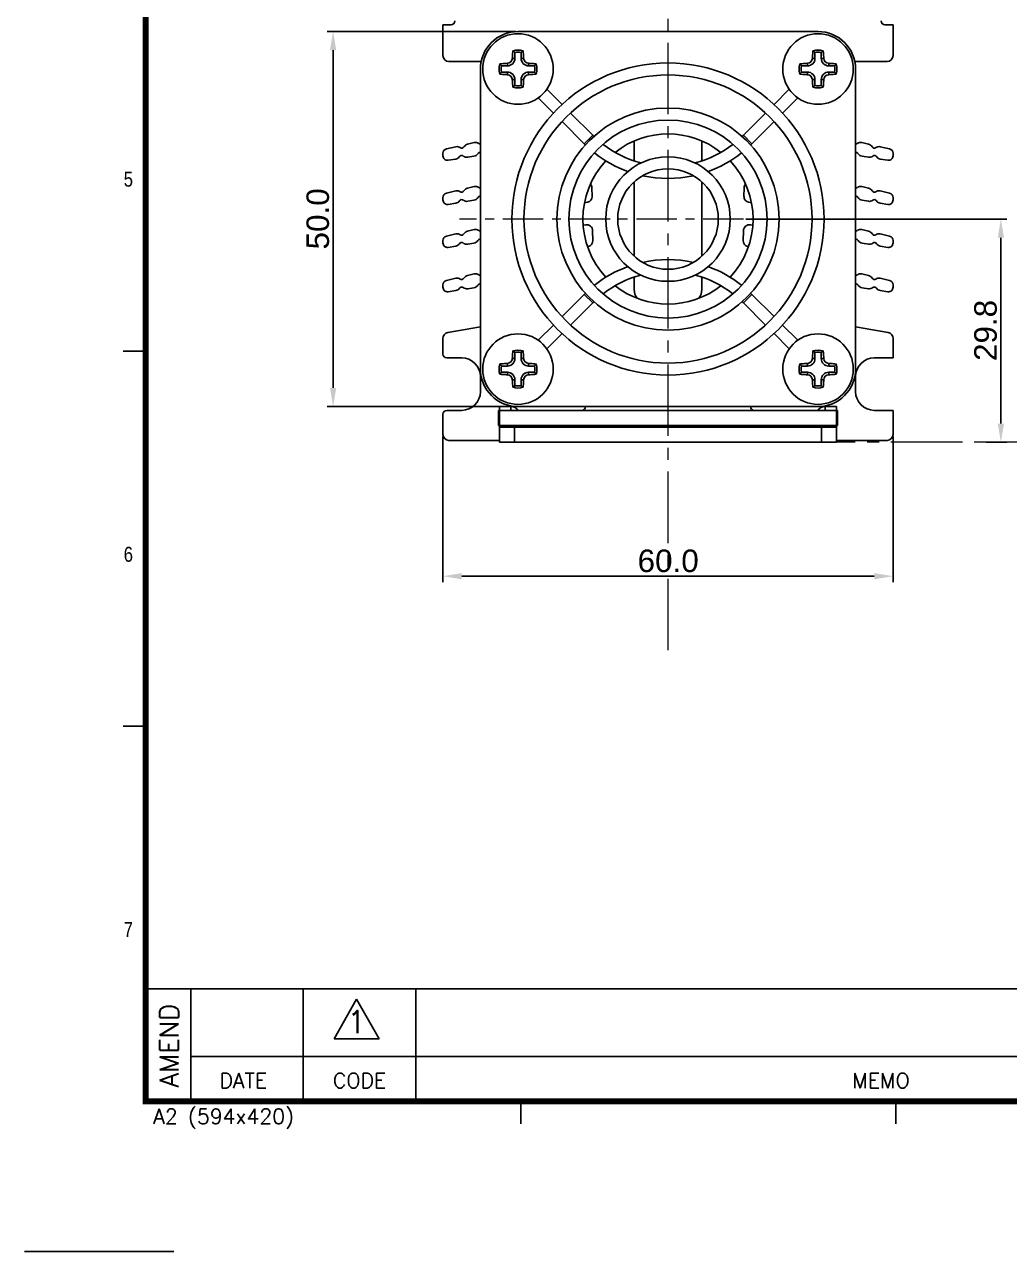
# Model space of a CAD drawing. Header units: millimetres. Extents: x 509 to 2449, y -194 to 649.
# Drawn here: x 1867.1 to 1998.4, y -194.4 to -30.8 of the extents above; entities that cross this region are included whole.
import ezdxf
from ezdxf.enums import TextEntityAlignment as Align

# ---------------------------------------------------------------- set-up
doc = ezdxf.new("R2010")
doc.units = ezdxf.units.MM
doc.header["$PDMODE"] = 3
doc.header["$PDSIZE"] = 0.7
doc.linetypes.add('CENTER', pattern=[17.8, 10.75, -2.35, 2.35, -2.35])
doc.linetypes.add('CENTER2', pattern=[28.575, 19.05, -3.175, 3.175, -3.175])
doc.layers.get('0').update_dxf_attribs({"linetype": 'CONTINUOUS'})
doc.layers.get('Defpoints').update_dxf_attribs({"linetype": 'CONTINUOUS'})
doc.layers.add('3', color=112, linetype='CENTER', lineweight=15)
for name, color, linetype in [('BRKT_HEATSINDXF_CONTINUOUS_LINE', 7, 'CONTINUOUS'), ('Dim', 1, 'CONTINUOUS'), ('FAN50X50X10_DXF_CONTINUOUS_LINE', 7, 'CONTINUOUS'), ('FAN_GRILL50_DXF_CONTINUOUS_LINE', 7, 'CONTINUOUS'), ('HEATSINK-P27DXF_CONTINUOUS_LINE', 7, 'CONTINUOUS'), ('TH_T4X20-CUTDXF_CONTINUOUS_LINE', 7, 'CONTINUOUS')]:
    doc.layers.add(name, color=color, linetype=linetype)
doc.styles.add('OMI-1', font='arial.ttf', dxfattribs={"oblique": 1, "height": 3})
doc.styles.add('SIM', font='simplex')
doc.styles.get("Standard").update_dxf_attribs({"font": 'gulim.ttc', "width": 0.8})
doc.dimstyles.new('1', dxfattribs={"dimtxt": 5, "dimasz": 2.5, "dimexe": 0.8, "dimexo": 0.3, "dimgap": 0.5, "dimtad": 1, "dimtoh": 1, "dimdec": 1, "dimzin": 0, "dimdsep": 46, "dimtxsty": 'OMI-1', "dimcen": 0, "dimclrd": 256, "dimclre": 256, "dimclrt": 256, "dimadec": 0, "dimazin": 0, "dimtfac": 0.8, "dimtdec": 1, "dimtix": 1, "dimtmove": 0, "dimatfit": 3, "dimfxl": 1, "dimtolj": 1, "dimtzin": 0, "dimarcsym": 0})

# ---------------------------------------------------------------- blocks, each defined once
blk = doc.blocks.new('*D4043')
at = {"layer": 'Defpoints', "color": 0}
for p in [(1962.95, -56.75), (1994.98, -86.5), (1997.25, -86.5)]:
    blk.add_point(p, dxfattribs=at)
at = {"layer": 'Dim', "lineweight": -2}
for p, q in [((1963.25, -56.75), (1998.05, -56.75)), ((1997.25, -59.25), (1997.25, -84)), ((1995.28, -86.5), (1998.05, -86.5))]:
    blk.add_line(p, q, dxfattribs=at)
at = {"layer": 'Dim'}
for points in [[(1997.67, -59.25), (1996.83, -59.25), (1997.25, -56.75)], [(1996.83, -84), (1997.67, -84), (1997.25, -86.5)]]:
    blk.add_solid(points, dxfattribs=at)
at = {"layer": 'Dim', "insert": (1995.22, -71.62), "char_height": 3, "attachment_point": 5, "rotation": 90, "style": 'OMI-1'}
blk.add_mtext('\\A1;29.8', dxfattribs=at)
blk = doc.blocks.new('*D4044')
at = {"layer": 'Defpoints', "color": 0}
for p in [(1932.88, -31.75), (1908.24, -81.75), (1932.88, -81.75)]:
    blk.add_point(p, dxfattribs=at)
at = {"layer": 'Dim', "lineweight": -2}
for p, q in [((1932.58, -31.75), (1907.44, -31.75)), ((1908.24, -34.25), (1908.24, -79.25)), ((1932.58, -81.75), (1907.44, -81.75))]:
    blk.add_line(p, q, dxfattribs=at)
at = {"layer": 'Dim'}
for points in [[(1908.66, -34.25), (1907.82, -34.25), (1908.24, -31.75)], [(1907.82, -79.25), (1908.66, -79.25), (1908.24, -81.75)]]:
    blk.add_solid(points, dxfattribs=at)
at = {"layer": 'Dim', "insert": (1906.21, -56.75), "char_height": 3, "attachment_point": 5, "rotation": 90, "style": 'OMI-1'}
blk.add_mtext('\\A1;50.0', dxfattribs=at)
blk = doc.blocks.new('*D4045')
at = {"layer": 'Defpoints', "color": 0}
for p in [(1922.88, -85.45), (1982.88, -85.45), (1982.88, -104.35)]:
    blk.add_point(p, dxfattribs=at)
at = {"layer": 'Dim', "lineweight": -2}
for p, q in [((1922.88, -85.75), (1922.88, -105.15)), ((1982.88, -85.75), (1982.88, -105.15)), ((1925.38, -104.35), (1980.38, -104.35))]:
    blk.add_line(p, q, dxfattribs=at)
at = {"layer": 'Dim'}
for points in [[(1925.38, -103.94), (1925.38, -104.77), (1922.88, -104.35)], [(1980.38, -104.77), (1980.38, -103.94), (1982.88, -104.35)]]:
    blk.add_solid(points, dxfattribs=at)
at = {"layer": 'Dim', "insert": (1952.88, -102.32), "char_height": 3, "attachment_point": 5, "style": 'OMI-1'}
blk.add_mtext('\\A1;60.0', dxfattribs=at)

msp = doc.modelspace()

# ---------------------------------------------------------------- linework, layer by layer
for p, q in [((1883.27, -74.35), (1880.27, -74.35)), ((1883.27, -124.35), (1880.27, -124.35)), ((1883.27, -159.35), (2058.27, -159.35)), ((1889.27, -159.35), (1889.27, -174.35)), ((1904.27, -159.35), (1904.27, -174.35)), ((1919.27, -159.35), (1919.27, -174.35)), ((1911.37, -160.74), (1908.37, -165.99)), ((1911.37, -160.74), (1914.37, -165.99)), ((1908.37, -165.99), (1914.37, -165.99)), ((2058.27, -168.35), (1889.27, -168.35)), ((1933.27, -174.35), (1933.27, -177.35)), ((1983.27, -174.35), (1983.27, -177.35)), ((1867.11, -194.35), (1886.99, -194.35))]:
    msp.add_line(p, q)
at = {"const_width": 0.8}
msp.add_lwpolyline([(2433.27, 205.65), (1883.27, 205.65), (1883.27, -174.35), (2433.27, -174.35)], close=True, dxfattribs=at)
at = {"layer": '3', "linetype": 'CENTER2', "ltscale": 0.5}
for p, q in [((1952.88, -114.22), (1952.88, 87.36)), ((2435.03, -86.5), (1933.08, -86.5))]:
    msp.add_line(p, q, dxfattribs=at)
at = {"layer": '3', "linetype": 'CENTER', "ltscale": 0.5}
msp.add_line((1962.95, -56.75), (1925.1, -56.75), dxfattribs=at)
at = {"layer": 'BRKT_HEATSINDXF_CONTINUOUS_LINE', "color": 7, "linetype": 'Continuous'}
for p, q in [((1930.43, -81.75), (1931.96, -81.75)), ((1930.43, -84.45), (1930.43, -81.75)), ((1931.93, -81.75), (1931.93, -82.25)), ((1973.81, -81.75), (1975.33, -81.75)), ((1973.83, -81.75), (1973.83, -82.25)), ((1975.33, -81.75), (1975.33, -84.45)), ((1975.33, -82.25), (1930.43, -82.25)), ((1975.33, -84.25), (1930.43, -84.25)), ((1930.43, -84.45), (1931.23, -84.45)), ((1930.43, -84.5), (1975.33, -84.5)), ((1930.43, -86.5), (1930.43, -84.5)), ((1931.23, -84.5), (1931.23, -84.45)), ((1932.43, -86.5), (1932.43, -84.5)), ((1973.33, -84.5), (1973.33, -86.5)), ((1975.33, -84.45), (1974.53, -84.45)), ((1974.53, -84.5), (1974.53, -84.45)), ((1975.33, -84.5), (1975.33, -86.5)), ((1930.43, -86.5), (1975.33, -86.5))]:
    msp.add_line(p, q, dxfattribs=at)
for centre, start, end in [((1931.96, -82.95), 35.6853, 90), ((1973.81, -82.95), 90, 144.3147)]:
    msp.add_arc(centre, 1.2, start, end, dxfattribs=at)
at = {"layer": 'FAN50X50X10_DXF_CONTINUOUS_LINE', "color": 7, "linetype": 'Continuous'}
for p, q in [((1972.88, -31.75), (1932.88, -31.75)), ((1927.88, -36.75), (1927.88, -76.75)), ((1977.88, -76.75), (1977.88, -36.75)), ((1932.88, -81.75), (1972.88, -81.75))]:
    msp.add_line(p, q, dxfattribs=at)
for centre, radius, start, end in [((1932.88, -36.75), 5, 90, 180), ((1972.88, -36.75), 5, 0, 90), ((1952.88, -56.75), 11.34, 51.5946, 128.4054), ((1952.88, -56.75), 11.34, 136.8371, 223.1629), ((1952.88, -56.75), 11.34, 316.8371, 43.1629), ((1952.88, -56.75), 11.34, 231.5946, 308.4054), ((1932.88, -76.75), 5, 180, 270), ((1972.88, -76.75), 5, 270, 0)]:
    msp.add_arc(centre, radius, start, end, dxfattribs=at)
at = {"layer": 'FAN_GRILL50_DXF_CONTINUOUS_LINE', "color": 7, "linetype": 'Continuous'}
for p, q in [((1937.63, -42.62), (1935.59, -40.59)), ((1938.76, -41.49), (1936.72, -39.46)), ((1967.01, -41.49), (1969.04, -39.46)), ((1968.14, -42.62), (1970.18, -40.59)), ((1941.71, -46.71), (1938.76, -43.76)), ((1942.84, -45.58), (1939.89, -42.62)), ((1962.93, -45.58), (1965.88, -42.62)), ((1964.06, -46.71), (1967.01, -43.76)), ((1941.71, -46.71), (1942.84, -45.58)), ((1964.06, -46.71), (1962.93, -45.58)), ((1941.71, -66.79), (1938.76, -69.74)), ((1941.71, -66.79), (1942.84, -67.92)), ((1964.06, -66.79), (1962.93, -67.92)), ((1964.06, -66.79), (1967.01, -69.74)), ((1942.84, -67.92), (1939.89, -70.88)), ((1962.93, -67.92), (1965.88, -70.88)), ((1937.63, -70.88), (1935.59, -72.91)), ((1968.14, -70.88), (1970.18, -72.91)), ((1938.76, -72.01), (1936.72, -74.04)), ((1967.01, -72.01), (1969.04, -74.04))]:
    msp.add_line(p, q, dxfattribs=at)
for radius in [20.8, 19.2, 14.8, 13.2, 8.3, 6.7]:
    msp.add_circle((1952.88, -56.75), radius, dxfattribs=at)
for centre, radius, start, end in [((1952.88, -35.54), 14.2, 225, 225.9076), ((1952.88, -35.54), 14.2, 314.0771, 315), ((1952.88, -35.54), 15.8, 225, 225.8144), ((1952.88, -35.54), 14.2, 232.4289, 255.3324), ((1952.88, -35.54), 14.2, 284.657, 307.5596), ((1952.88, -35.54), 15.8, 314.1732, 315), ((1952.88, -35.54), 15.8, 231.6209, 250.237), ((1952.88, -35.54), 15.8, 289.7615, 308.3699), ((1952.88, -35.54), 15.8, 257.6532, 282.3468), ((1952.88, -77.96), 15.8, 109.7615, 128.3699), ((1952.88, -77.96), 15.8, 77.6532, 102.3468), ((1952.88, -77.96), 15.8, 51.6209, 70.237), ((1952.88, -77.96), 14.2, 104.657, 127.5596), ((1952.88, -77.96), 14.2, 52.4289, 75.3324), ((1952.88, -77.96), 15.8, 134.1732, 135), ((1952.88, -77.96), 15.8, 45, 45.8144), ((1952.88, -77.96), 14.2, 134.0771, 135), ((1952.88, -77.96), 14.2, 45, 45.9076)]:
    msp.add_arc(centre, radius, start, end, dxfattribs=at)
at = {"layer": 'HEATSINK-P27DXF_CONTINUOUS_LINE', "color": 7, "linetype": 'Continuous'}
for p, q in [((1922.88, -30.85), (1922.88, -34.95)), ((1922.88, -30.85), (1923.98, -30.85)), ((1982.88, -30.85), (1981.78, -30.85)), ((1982.88, -30.85), (1982.88, -34.95)), ((1923.68, -35.75), (1927.99, -35.75)), ((1982.08, -35.75), (1977.78, -35.75)), ((1923.35, -47.41), (1924.6, -47.12)), ((1926.17, -46.76), (1927.03, -46.56)), ((1948.38, -49), (1948.38, -46.34)), ((1957.38, -49), (1957.38, -46.34)), ((1979.6, -46.76), (1978.73, -46.56)), ((1982.42, -47.41), (1981.17, -47.12)), ((1922.88, -47.99), (1922.88, -48.32)), ((1923.58, -48.91), (1924.59, -48.75)), ((1926.18, -48.51), (1927.02, -48.38)), ((1979.59, -48.51), (1978.75, -48.38)), ((1982.19, -48.91), (1981.18, -48.75)), ((1982.88, -47.99), (1982.88, -48.32)), ((1948.38, -61.71), (1948.38, -51.79)), ((1957.38, -61.71), (1957.38, -51.79)), ((1922.88, -53.89), (1922.88, -54.21)), ((1923.34, -53.31), (1924.6, -53.01)), ((1926.17, -52.63), (1927.04, -52.42)), ((1942.76, -53.73), (1942.74, -52.6)), ((1963.01, -53.73), (1963.03, -52.6)), ((1979.6, -52.63), (1978.73, -52.42)), ((1982.42, -53.31), (1981.17, -53.01)), ((1982.88, -53.89), (1982.88, -54.21)), ((1923.58, -54.81), (1924.59, -54.64)), ((1926.18, -54.38), (1927.02, -54.24)), ((1941.75, -54.61), (1942.15, -54.52)), ((1964.02, -54.61), (1963.62, -54.52)), ((1979.59, -54.38), (1978.74, -54.24)), ((1982.19, -54.81), (1981.18, -54.64)), ((1923.34, -59.03), (1924.6, -58.73)), ((1926.17, -58.36), (1927.04, -58.15)), ((1941.58, -57.57), (1941.9, -57.52)), ((1942.85, -59.62), (1942.83, -58.3)), ((1962.91, -59.62), (1962.94, -58.3)), ((1964.19, -57.57), (1963.86, -57.52)), ((1979.6, -58.36), (1978.73, -58.15)), ((1982.42, -59.03), (1981.17, -58.73)), ((1922.88, -59.62), (1922.88, -59.94)), ((1923.58, -60.53), (1924.59, -60.36)), ((1926.18, -60.1), (1927.02, -59.96)), ((1942.16, -60.43), (1942.24, -60.41)), ((1963.61, -60.43), (1963.53, -60.41)), ((1979.59, -60.1), (1978.74, -59.96)), ((1982.19, -60.53), (1981.18, -60.36)), ((1982.88, -59.62), (1982.88, -59.94)), ((1923.34, -64.94), (1924.6, -64.64)), ((1926.17, -64.27), (1927.04, -64.06)), ((1948.38, -66.15), (1948.38, -64.5)), ((1957.38, -66.15), (1957.38, -64.5)), ((1979.6, -64.27), (1978.73, -64.06)), ((1982.42, -64.94), (1981.17, -64.64)), ((1922.88, -65.53), (1922.88, -65.85)), ((1924.59, -66.28), (1923.58, -66.44)), ((1927.02, -65.9), (1926.18, -66.03)), ((1978.75, -65.9), (1979.59, -66.03)), ((1981.18, -66.28), (1982.19, -66.44)), ((1982.88, -65.53), (1982.88, -65.85)), ((1923.55, -71.88), (1927.88, -71.12)), ((1982.22, -71.88), (1977.88, -71.12)), ((1922.88, -72.67), (1922.88, -74.75)), ((1982.88, -72.67), (1982.88, -75.25)), ((1923.38, -75.25), (1925.38, -75.25)), ((1982.88, -75.25), (1980.38, -75.25)), ((1927.88, -79.75), (1927.88, -77.75)), ((1977.88, -77.75), (1977.88, -79.75)), ((1922.88, -82.75), (1922.88, -85.45)), ((1923.38, -82.25), (1925.38, -82.25)), ((1930.28, -82.25), (1930.43, -82.25)), ((1930.28, -84.25), (1930.28, -82.25)), ((1975.48, -82.25), (1975.33, -82.25)), ((1975.48, -84.25), (1975.48, -82.25)), ((1982.88, -82.25), (1980.38, -82.25)), ((1982.88, -82.25), (1982.88, -85.45)), ((1930.42, -84.29), (1930.28, -84.25)), ((1931.23, -84.5), (1931.03, -84.45)), ((1974.55, -84.5), (1974.74, -84.45)), ((1975.34, -84.29), (1975.48, -84.25)), ((1923.68, -86.25), (1930.43, -86.25)), ((1982.08, -86.25), (1975.33, -86.25))]:
    msp.add_line(p, q, dxfattribs=at)
for centre, radius, start, end in [((1923.98, -30.35), 0.5, 270, 0), ((1981.78, -30.35), 0.5, 180, 270), ((1923.68, -34.95), 0.8, 180, 270), ((1982.08, -34.95), 0.8, 270, 0), ((1923.48, -47.99), 0.6, 103, 180), ((1924.77, -47.85), 0.75, 55.9859, 103), ((1925.38, -46.94), 0.35, 235.9859, 330.0141), ((1926.34, -47.49), 0.75, 103, 150.0141), ((1927.2, -47.29), 0.75, 53.7057, 103), ((1927.88, -46.36), 0.4, 233.7057, 270), ((1977.88, -46.36), 0.4, 270, 306.2943), ((1978.56, -47.29), 0.75, 77, 126.2943), ((1979.43, -47.49), 0.75, 29.9859, 77), ((1980.38, -46.94), 0.35, 209.9859, 304.0141), ((1981, -47.85), 0.75, 77, 124.0141), ((1982.28, -47.99), 0.6, 0, 77), ((1923.48, -48.32), 0.6, 180, 278.7737), ((1924.47, -48.01), 0.75, 278.7737, 325.7878), ((1925.38, -48.63), 0.35, 51.7596, 145.7878), ((1926.07, -47.77), 0.75, 231.7596, 278.7737), ((1926.91, -47.64), 0.75, 278.7737, 328.068), ((1927.88, -48.25), 0.4, 90, 148.068), ((1977.88, -48.25), 0.4, 31.932, 90), ((1978.86, -47.64), 0.75, 211.932, 261.2263), ((1979.7, -47.77), 0.75, 261.2263, 308.2404), ((1980.38, -48.63), 0.35, 34.2122, 128.2404), ((1981.29, -48.01), 0.75, 214.2122, 261.2263), ((1982.28, -48.32), 0.6, 261.2263, 0), ((1941.94, -52.61), 0.8, 0.9347, 40.4835), ((1963.83, -52.61), 0.8, 139.5165, 179.0653), ((1923.48, -53.89), 0.6, 103.5, 180), ((1924.78, -53.74), 0.75, 56.4859, 103.5), ((1925.38, -52.82), 0.35, 236.4859, 330.5141), ((1926.34, -53.36), 0.75, 103.5, 150.5141), ((1926.9, -53.5), 0.75, 279.3072, 328.6015), ((1927.21, -53.15), 0.75, 54.2057, 103.5), ((1927.88, -54.1), 0.4, 90, 148.6015), ((1927.88, -52.22), 0.4, 234.2057, 270), ((1941.96, -53.74), 0.8, 283.5, 0.9347), ((1963.81, -53.74), 0.8, 179.0653, 256.5), ((1977.88, -52.22), 0.4, 270, 305.7943), ((1977.88, -54.1), 0.4, 31.3985, 90), ((1978.56, -53.15), 0.75, 76.5, 125.7943), ((1978.87, -53.5), 0.75, 211.3985, 260.6928), ((1979.43, -53.36), 0.75, 29.4859, 76.5), ((1980.38, -52.82), 0.35, 209.4859, 303.5141), ((1980.99, -53.74), 0.75, 76.5, 123.5141), ((1982.28, -53.89), 0.6, 0, 76.5), ((1923.48, -54.21), 0.6, 180, 279.3072), ((1924.47, -53.9), 0.75, 279.3072, 326.3213), ((1925.38, -54.51), 0.35, 52.2931, 146.3213), ((1926.06, -53.64), 0.75, 232.2931, 279.3072), ((1979.71, -53.64), 0.75, 260.6928, 307.7069), ((1980.38, -54.51), 0.35, 33.6787, 127.7069), ((1981.3, -53.9), 0.75, 213.6787, 260.6928), ((1982.28, -54.21), 0.6, 260.6928, 0), ((1924.78, -59.46), 0.75, 56.4859, 103.5), ((1925.38, -58.54), 0.35, 236.4859, 330.5141), ((1926.34, -59.08), 0.75, 103.5, 150.5141), ((1927.21, -58.88), 0.75, 54.2057, 103.5), ((1927.88, -57.94), 0.4, 234.2057, 270), ((1942.03, -58.31), 0.8, 0.9347, 99.327), ((1963.74, -58.31), 0.8, 80.673, 179.0653), ((1977.88, -57.94), 0.4, 270, 305.7943), ((1978.56, -58.88), 0.75, 76.5, 125.7943), ((1979.43, -59.08), 0.75, 29.4859, 76.5), ((1980.38, -58.54), 0.35, 209.4859, 303.5141), ((1980.99, -59.46), 0.75, 76.5, 123.5141), ((1923.48, -59.62), 0.6, 103.5, 180), ((1923.48, -59.94), 0.6, 180, 279.327), ((1924.47, -59.62), 0.75, 279.327, 326.3411), ((1925.38, -60.23), 0.35, 52.3129, 146.3411), ((1926.06, -59.36), 0.75, 232.3129, 279.327), ((1926.9, -59.22), 0.75, 279.327, 328.6213), ((1927.88, -59.82), 0.4, 90, 148.6213), ((1942.05, -59.63), 0.8, 283.5, 0.9347), ((1963.71, -59.63), 0.8, 179.0653, 256.5), ((1977.88, -59.82), 0.4, 31.3787, 90), ((1978.87, -59.22), 0.75, 211.3787, 260.673), ((1979.71, -59.36), 0.75, 260.673, 307.6871), ((1980.38, -60.23), 0.35, 33.6589, 127.6871), ((1981.3, -59.62), 0.75, 213.6589, 260.673), ((1982.28, -59.94), 0.6, 260.673, 0), ((1982.28, -59.62), 0.6, 0, 76.5), ((1923.48, -65.53), 0.6, 103.5, 180), ((1924.78, -65.37), 0.75, 56.4859, 103.5), ((1925.38, -64.45), 0.35, 236.4859, 330.5141), ((1926.34, -65), 0.75, 103.5, 150.5141), ((1927.21, -64.79), 0.75, 54.2057, 103.5), ((1927.88, -65.76), 0.4, 90, 148.2943), ((1927.88, -63.85), 0.4, 234.2057, 270), ((1977.88, -63.85), 0.4, 270, 305.7943), ((1977.88, -65.76), 0.4, 31.7057, 90), ((1978.56, -64.79), 0.75, 76.5, 125.7943), ((1979.43, -65), 0.75, 29.4859, 76.5), ((1980.38, -64.45), 0.35, 209.4859, 303.5141), ((1980.99, -65.37), 0.75, 76.5, 123.5141), ((1982.28, -65.53), 0.6, 0, 76.5), ((1923.48, -65.85), 0.6, 180, 279), ((1924.47, -65.54), 0.75, 279, 326.0141), ((1925.38, -66.16), 0.35, 51.9859, 146.0141), ((1926.06, -65.29), 0.75, 231.9859, 279), ((1926.91, -65.16), 0.75, 279, 328.2943), ((1950.38, -66.15), 2, 180, 215.4171), ((1955.38, -66.15), 2, 324.5829, 0), ((1978.86, -65.16), 0.75, 211.7057, 261), ((1979.71, -65.29), 0.75, 261, 308.0141), ((1980.38, -66.16), 0.35, 33.9859, 128.0141), ((1981.3, -65.54), 0.75, 213.9859, 261), ((1982.28, -65.85), 0.6, 261, 0), ((1923.68, -72.67), 0.8, 100, 180), ((1982.08, -72.67), 0.8, 0, 80), ((1923.38, -74.75), 0.5, 180, 270), ((1925.38, -77.75), 2.5, 0, 90), ((1980.38, -77.75), 2.5, 90, 180), ((1925.38, -79.75), 2.5, 270, 0), ((1980.38, -79.75), 2.5, 180, 270), ((1941.38, -81.75), 0.5, 270, 0), ((1964.38, -81.75), 0.5, 180, 270), ((1923.38, -82.75), 0.5, 90, 180), ((1923.68, -85.45), 0.8, 180, 270), ((1982.08, -85.45), 0.8, 270, 0)]:
    msp.add_arc(centre, radius, start, end, dxfattribs=at)
at = {"layer": 'TH_T4X20-CUTDXF_CONTINUOUS_LINE', "color": 7, "linetype": 'Continuous'}
for p, q in [((1932.47, -35.34), (1932.13, -35.34)), ((1932.47, -35.34), (1932.47, -34.54)), ((1933.3, -34.54), (1933.3, -35.34)), ((1933.3, -35.34), (1933.64, -35.34)), ((1972.47, -35.34), (1972.13, -35.34)), ((1972.47, -35.34), (1972.47, -34.54)), ((1973.3, -34.54), (1973.3, -35.34)), ((1973.3, -35.34), (1973.64, -35.34)), ((1930.67, -36.34), (1931.47, -36.34)), ((1931.47, -37.16), (1930.67, -37.16)), ((1931.47, -36.34), (1931.47, -35.99)), ((1931.47, -37.16), (1931.47, -37.51)), ((1934.3, -36.34), (1934.3, -35.99)), ((1934.3, -36.34), (1935.1, -36.34)), ((1934.3, -37.16), (1934.3, -37.51)), ((1935.1, -37.16), (1934.3, -37.16)), ((1970.67, -36.34), (1971.47, -36.34)), ((1971.47, -37.16), (1970.67, -37.16)), ((1971.47, -36.34), (1971.47, -35.99)), ((1971.47, -37.16), (1971.47, -37.51)), ((1974.3, -36.34), (1974.3, -35.99)), ((1974.3, -36.34), (1975.1, -36.34)), ((1975.1, -37.16), (1974.3, -37.16)), ((1974.3, -37.16), (1974.3, -37.51)), ((1932.47, -38.16), (1932.13, -38.16)), ((1932.47, -38.96), (1932.47, -38.16)), ((1933.3, -38.16), (1933.3, -38.96)), ((1933.3, -38.16), (1933.64, -38.16)), ((1972.47, -38.16), (1972.13, -38.16)), ((1972.47, -38.96), (1972.47, -38.16)), ((1973.3, -38.16), (1973.64, -38.16)), ((1973.3, -38.16), (1973.3, -38.96)), ((1932.47, -75.34), (1932.47, -74.54)), ((1933.3, -74.54), (1933.3, -75.34)), ((1972.47, -75.34), (1972.47, -74.54)), ((1973.3, -74.54), (1973.3, -75.34)), ((1930.67, -76.34), (1931.47, -76.34)), ((1931.47, -76.34), (1931.47, -75.99)), ((1932.47, -75.34), (1932.13, -75.34)), ((1933.3, -75.34), (1933.64, -75.34)), ((1934.3, -76.34), (1934.3, -75.99)), ((1934.3, -76.34), (1935.1, -76.34)), ((1970.67, -76.34), (1971.47, -76.34)), ((1971.47, -76.34), (1971.47, -75.99)), ((1972.47, -75.34), (1972.13, -75.34)), ((1973.3, -75.34), (1973.64, -75.34)), ((1974.3, -76.34), (1974.3, -75.99)), ((1974.3, -76.34), (1975.1, -76.34)), ((1931.47, -77.16), (1930.67, -77.16)), ((1931.47, -77.16), (1931.47, -77.51)), ((1932.47, -78.16), (1932.13, -78.16)), ((1932.47, -78.96), (1932.47, -78.16)), ((1933.3, -78.16), (1933.64, -78.16)), ((1933.3, -78.16), (1933.3, -78.96)), ((1935.1, -77.16), (1934.3, -77.16)), ((1934.3, -77.16), (1934.3, -77.51)), ((1971.47, -77.16), (1970.67, -77.16)), ((1971.47, -77.16), (1971.47, -77.51)), ((1972.47, -78.16), (1972.13, -78.16)), ((1972.47, -78.96), (1972.47, -78.16)), ((1973.3, -78.16), (1973.64, -78.16)), ((1973.3, -78.16), (1973.3, -78.96)), ((1975.1, -77.16), (1974.3, -77.16)), ((1974.3, -77.16), (1974.3, -77.51))]:
    msp.add_line(p, q, dxfattribs=at)
for centre in [(1932.88, -36.75), (1972.88, -36.75), (1932.88, -76.75), (1972.88, -76.75)]:
    msp.add_circle(centre, 4.7, dxfattribs=at)
for centre, radius, start, end in [((1932.88, -36.75), 2.52, 74.2586, 105.7414), ((1972.88, -36.75), 2.52, 74.2586, 105.7414), ((1931.47, -35.34), 1, 270, 0), ((1931.44, -35.3), 0.694, 272.8542, 357.1458), ((1932.88, -36.75), 2.25, 79.3916, 100.6084), ((1934.3, -35.34), 1, 180, 270), ((1934.33, -35.3), 0.694, 182.8542, 267.1458), ((1971.47, -35.34), 1, 270, 0), ((1971.44, -35.3), 0.694, 272.8542, 357.1458), ((1972.88, -36.75), 2.25, 79.3916, 100.6084), ((1974.3, -35.34), 1, 180, 270), ((1974.33, -35.3), 0.694, 182.8542, 267.1458), ((1932.88, -36.75), 2.52, 164.2586, 195.7414), ((1932.88, -36.75), 2.25, 169.3916, 190.6084), ((1931.47, -38.16), 1, 0, 90), ((1931.44, -38.2), 0.694, 2.8542, 87.1458), ((1934.3, -38.16), 1, 90, 180), ((1934.33, -38.2), 0.694, 92.8542, 177.1458), ((1932.88, -36.75), 2.25, 349.3916, 10.6084), ((1932.88, -36.75), 2.52, 344.2586, 15.7414), ((1972.88, -36.75), 2.52, 164.2586, 195.7414), ((1972.88, -36.75), 2.25, 169.3916, 190.6084), ((1971.47, -38.16), 1, 0, 90), ((1971.44, -38.2), 0.694, 2.8542, 87.1458), ((1974.3, -38.16), 1, 90, 180), ((1974.33, -38.2), 0.694, 92.8542, 177.1458), ((1972.88, -36.75), 2.25, 349.3916, 10.6084), ((1972.88, -36.75), 2.52, 344.2586, 15.7414), ((1932.88, -36.75), 2.52, 254.2586, 285.7414), ((1932.88, -36.75), 2.25, 259.3916, 280.6084), ((1972.88, -36.75), 2.52, 254.2586, 285.7414), ((1972.88, -36.75), 2.25, 259.3916, 280.6084), ((1932.88, -76.75), 2.52, 74.2586, 105.7414), ((1932.88, -76.75), 2.25, 79.3916, 100.6084), ((1972.88, -76.75), 2.52, 74.2586, 105.7414), ((1972.88, -76.75), 2.25, 79.3916, 100.6084), ((1932.88, -76.75), 2.52, 164.2586, 195.7414), ((1932.88, -76.75), 2.25, 169.3916, 190.6084), ((1931.47, -75.34), 1, 270, 0), ((1931.44, -75.3), 0.694, 272.8542, 357.1458), ((1934.3, -75.34), 1, 180, 270), ((1934.33, -75.3), 0.694, 182.8542, 267.1458), ((1932.88, -76.75), 2.25, 349.3916, 10.6084), ((1932.88, -76.75), 2.52, 344.2586, 15.7414), ((1972.88, -76.75), 2.52, 164.2586, 195.7414), ((1972.88, -76.75), 2.25, 169.3916, 190.6084), ((1971.47, -75.34), 1, 270, 0), ((1971.44, -75.3), 0.694, 272.8542, 357.1458), ((1974.3, -75.34), 1, 180, 270), ((1974.33, -75.3), 0.694, 182.8542, 267.1458), ((1972.88, -76.75), 2.25, 349.3916, 10.6084), ((1972.88, -76.75), 2.52, 344.2586, 15.7414), ((1931.47, -78.16), 1, 0, 90), ((1931.44, -78.2), 0.694, 2.8542, 87.1458), ((1934.3, -78.16), 1, 90, 180), ((1934.33, -78.2), 0.694, 92.8542, 177.1458), ((1971.47, -78.16), 1, 0, 90), ((1971.44, -78.2), 0.694, 2.8542, 87.1458), ((1974.3, -78.16), 1, 90, 180), ((1974.33, -78.2), 0.694, 92.8542, 177.1458), ((1932.88, -76.75), 2.52, 254.2586, 285.7414), ((1932.88, -76.75), 2.25, 259.3916, 280.6084), ((1972.88, -76.75), 2.52, 254.2586, 285.7414), ((1972.88, -76.75), 2.25, 259.3916, 280.6084)]:
    msp.add_arc(centre, radius, start, end, dxfattribs=at)
for points, knots in [([(1932.13, -35.34), (1932.13, -35.25), (1932.15, -34.91), (1932.18, -34.57), (1932.2, -34.32)], [0, 0, 0, 0, 0.257774, 1, 1, 1, 1]), ([(1932.47, -34.54), (1932.45, -34.52), (1932.36, -34.45), (1932.27, -34.38), (1932.2, -34.32)], [0, 0, 0, 0, 0.253259, 1, 1, 1, 1]), ([(1933.3, -34.54), (1933.32, -34.52), (1933.41, -34.45), (1933.5, -34.38), (1933.57, -34.32)], [0, 0, 0, 0, 0.253259, 1, 1, 1, 1]), ([(1933.57, -34.32), (1933.58, -34.41), (1933.61, -34.74), (1933.63, -35.08), (1933.64, -35.34)], [0, 0, 0, 0, 0.241537, 1, 1, 1, 1]), ([(1972.13, -35.34), (1972.13, -35.25), (1972.15, -34.91), (1972.18, -34.57), (1972.2, -34.32)], [0, 0, 0, 0, 0.257774, 1, 1, 1, 1]), ([(1972.47, -34.54), (1972.45, -34.52), (1972.36, -34.45), (1972.27, -34.38), (1972.2, -34.32)], [0, 0, 0, 0, 0.253259, 1, 1, 1, 1]), ([(1973.3, -34.54), (1973.32, -34.52), (1973.41, -34.45), (1973.5, -34.38), (1973.57, -34.32)], [0, 0, 0, 0, 0.253259, 1, 1, 1, 1]), ([(1973.57, -34.32), (1973.58, -34.41), (1973.61, -34.74), (1973.63, -35.08), (1973.64, -35.34)], [0, 0, 0, 0, 0.241537, 1, 1, 1, 1]), ([(1930.46, -36.07), (1930.54, -36.06), (1930.88, -36.03), (1931.21, -36.01), (1931.47, -35.99)], [0, 0, 0, 0, 0.241538, 1, 1, 1, 1]), ([(1930.67, -36.34), (1930.65, -36.31), (1930.58, -36.22), (1930.51, -36.13), (1930.46, -36.07)], [0, 0, 0, 0, 0.253259, 1, 1, 1, 1]), ([(1930.67, -37.16), (1930.65, -37.19), (1930.58, -37.27), (1930.51, -37.36), (1930.46, -37.43)], [0, 0, 0, 0, 0.253259, 1, 1, 1, 1]), ([(1931.47, -37.51), (1931.38, -37.5), (1931.05, -37.48), (1930.71, -37.46), (1930.46, -37.43)], [0, 0, 0, 0, 0.257772, 1, 1, 1, 1]), ([(1934.3, -35.99), (1934.39, -36), (1934.72, -36.02), (1935.06, -36.04), (1935.31, -36.07)], [0, 0, 0, 0, 0.257772, 1, 1, 1, 1]), ([(1935.31, -37.43), (1935.23, -37.44), (1934.89, -37.47), (1934.55, -37.49), (1934.3, -37.51)], [0, 0, 0, 0, 0.241538, 1, 1, 1, 1]), ([(1935.1, -36.34), (1935.11, -36.31), (1935.19, -36.22), (1935.26, -36.13), (1935.31, -36.07)], [0, 0, 0, 0, 0.253259, 1, 1, 1, 1]), ([(1935.1, -37.16), (1935.11, -37.19), (1935.19, -37.27), (1935.26, -37.36), (1935.31, -37.43)], [0, 0, 0, 0, 0.253259, 1, 1, 1, 1]), ([(1970.46, -36.07), (1970.54, -36.06), (1970.88, -36.03), (1971.21, -36.01), (1971.47, -35.99)], [0, 0, 0, 0, 0.241538, 1, 1, 1, 1]), ([(1970.67, -36.34), (1970.65, -36.31), (1970.58, -36.22), (1970.51, -36.13), (1970.46, -36.07)], [0, 0, 0, 0, 0.253259, 1, 1, 1, 1]), ([(1970.67, -37.16), (1970.65, -37.19), (1970.58, -37.27), (1970.51, -37.36), (1970.46, -37.43)], [0, 0, 0, 0, 0.253259, 1, 1, 1, 1]), ([(1971.47, -37.51), (1971.38, -37.5), (1971.05, -37.48), (1970.71, -37.46), (1970.46, -37.43)], [0, 0, 0, 0, 0.257772, 1, 1, 1, 1]), ([(1974.3, -35.99), (1974.39, -36), (1974.72, -36.02), (1975.06, -36.04), (1975.31, -36.07)], [0, 0, 0, 0, 0.257772, 1, 1, 1, 1]), ([(1975.31, -37.43), (1975.23, -37.44), (1974.89, -37.47), (1974.55, -37.49), (1974.3, -37.51)], [0, 0, 0, 0, 0.241538, 1, 1, 1, 1]), ([(1975.1, -36.34), (1975.11, -36.31), (1975.19, -36.22), (1975.26, -36.13), (1975.31, -36.07)], [0, 0, 0, 0, 0.253259, 1, 1, 1, 1]), ([(1975.1, -37.16), (1975.11, -37.19), (1975.19, -37.27), (1975.26, -37.36), (1975.31, -37.43)], [0, 0, 0, 0, 0.253259, 1, 1, 1, 1]), ([(1932.2, -39.17), (1932.19, -39.09), (1932.16, -38.76), (1932.14, -38.42), (1932.13, -38.16)], [0, 0, 0, 0, 0.241537, 1, 1, 1, 1]), ([(1932.47, -38.96), (1932.45, -38.98), (1932.36, -39.05), (1932.27, -39.12), (1932.2, -39.17)], [0, 0, 0, 0, 0.253259, 1, 1, 1, 1]), ([(1933.3, -38.96), (1933.32, -38.98), (1933.41, -39.05), (1933.5, -39.12), (1933.57, -39.17)], [0, 0, 0, 0, 0.253259, 1, 1, 1, 1]), ([(1933.64, -38.16), (1933.64, -38.25), (1933.62, -38.59), (1933.59, -38.92), (1933.57, -39.17)], [0, 0, 0, 0, 0.257774, 1, 1, 1, 1]), ([(1972.2, -39.17), (1972.19, -39.09), (1972.16, -38.76), (1972.14, -38.42), (1972.13, -38.16)], [0, 0, 0, 0, 0.241537, 1, 1, 1, 1]), ([(1972.47, -38.96), (1972.45, -38.98), (1972.36, -39.05), (1972.27, -39.12), (1972.2, -39.17)], [0, 0, 0, 0, 0.253259, 1, 1, 1, 1]), ([(1973.3, -38.96), (1973.32, -38.98), (1973.41, -39.05), (1973.5, -39.12), (1973.57, -39.17)], [0, 0, 0, 0, 0.253259, 1, 1, 1, 1]), ([(1973.64, -38.16), (1973.64, -38.25), (1973.62, -38.59), (1973.59, -38.92), (1973.57, -39.17)], [0, 0, 0, 0, 0.257774, 1, 1, 1, 1]), ([(1932.13, -75.34), (1932.13, -75.25), (1932.15, -74.91), (1932.18, -74.57), (1932.2, -74.32)], [0, 0, 0, 0, 0.257774, 1, 1, 1, 1]), ([(1932.47, -74.54), (1932.45, -74.52), (1932.36, -74.45), (1932.27, -74.38), (1932.2, -74.32)], [0, 0, 0, 0, 0.253259, 1, 1, 1, 1]), ([(1933.3, -74.54), (1933.32, -74.52), (1933.41, -74.45), (1933.5, -74.38), (1933.57, -74.32)], [0, 0, 0, 0, 0.253259, 1, 1, 1, 1]), ([(1933.57, -74.32), (1933.58, -74.41), (1933.61, -74.74), (1933.63, -75.08), (1933.64, -75.34)], [0, 0, 0, 0, 0.241537, 1, 1, 1, 1]), ([(1972.13, -75.34), (1972.13, -75.25), (1972.15, -74.91), (1972.18, -74.57), (1972.2, -74.32)], [0, 0, 0, 0, 0.257774, 1, 1, 1, 1]), ([(1972.47, -74.54), (1972.45, -74.52), (1972.36, -74.45), (1972.27, -74.38), (1972.2, -74.32)], [0, 0, 0, 0, 0.253259, 1, 1, 1, 1]), ([(1973.3, -74.54), (1973.32, -74.52), (1973.41, -74.45), (1973.5, -74.38), (1973.57, -74.32)], [0, 0, 0, 0, 0.253259, 1, 1, 1, 1]), ([(1973.57, -74.32), (1973.58, -74.41), (1973.61, -74.74), (1973.63, -75.08), (1973.64, -75.34)], [0, 0, 0, 0, 0.241537, 1, 1, 1, 1]), ([(1930.46, -76.07), (1930.54, -76.06), (1930.88, -76.03), (1931.21, -76.01), (1931.47, -75.99)], [0, 0, 0, 0, 0.241538, 1, 1, 1, 1]), ([(1930.67, -76.34), (1930.65, -76.31), (1930.58, -76.22), (1930.51, -76.13), (1930.46, -76.07)], [0, 0, 0, 0, 0.253259, 1, 1, 1, 1]), ([(1934.3, -75.99), (1934.39, -76), (1934.72, -76.02), (1935.06, -76.04), (1935.31, -76.07)], [0, 0, 0, 0, 0.257772, 1, 1, 1, 1]), ([(1935.1, -76.34), (1935.11, -76.31), (1935.19, -76.22), (1935.26, -76.13), (1935.31, -76.07)], [0, 0, 0, 0, 0.253259, 1, 1, 1, 1]), ([(1970.46, -76.07), (1970.54, -76.06), (1970.88, -76.03), (1971.21, -76.01), (1971.47, -75.99)], [0, 0, 0, 0, 0.241538, 1, 1, 1, 1]), ([(1970.67, -76.34), (1970.65, -76.31), (1970.58, -76.22), (1970.51, -76.13), (1970.46, -76.07)], [0, 0, 0, 0, 0.253259, 1, 1, 1, 1]), ([(1974.3, -75.99), (1974.39, -76), (1974.72, -76.02), (1975.06, -76.04), (1975.31, -76.07)], [0, 0, 0, 0, 0.257772, 1, 1, 1, 1]), ([(1975.1, -76.34), (1975.11, -76.31), (1975.19, -76.22), (1975.26, -76.13), (1975.31, -76.07)], [0, 0, 0, 0, 0.253259, 1, 1, 1, 1]), ([(1930.67, -77.16), (1930.65, -77.19), (1930.58, -77.27), (1930.51, -77.36), (1930.46, -77.43)], [0, 0, 0, 0, 0.253259, 1, 1, 1, 1]), ([(1931.47, -77.51), (1931.38, -77.5), (1931.05, -77.48), (1930.71, -77.46), (1930.46, -77.43)], [0, 0, 0, 0, 0.257772, 1, 1, 1, 1]), ([(1932.2, -79.17), (1932.19, -79.09), (1932.16, -78.76), (1932.14, -78.42), (1932.13, -78.16)], [0, 0, 0, 0, 0.241537, 1, 1, 1, 1]), ([(1933.64, -78.16), (1933.64, -78.25), (1933.62, -78.59), (1933.59, -78.92), (1933.57, -79.17)], [0, 0, 0, 0, 0.257774, 1, 1, 1, 1]), ([(1935.31, -77.43), (1935.23, -77.44), (1934.89, -77.47), (1934.55, -77.49), (1934.3, -77.51)], [0, 0, 0, 0, 0.241538, 1, 1, 1, 1]), ([(1935.1, -77.16), (1935.11, -77.19), (1935.19, -77.27), (1935.26, -77.36), (1935.31, -77.43)], [0, 0, 0, 0, 0.253259, 1, 1, 1, 1]), ([(1970.67, -77.16), (1970.65, -77.19), (1970.58, -77.27), (1970.51, -77.36), (1970.46, -77.43)], [0, 0, 0, 0, 0.253259, 1, 1, 1, 1]), ([(1971.47, -77.51), (1971.38, -77.5), (1971.05, -77.48), (1970.71, -77.46), (1970.46, -77.43)], [0, 0, 0, 0, 0.257772, 1, 1, 1, 1]), ([(1972.2, -79.17), (1972.19, -79.09), (1972.16, -78.76), (1972.14, -78.42), (1972.13, -78.16)], [0, 0, 0, 0, 0.241537, 1, 1, 1, 1]), ([(1973.64, -78.16), (1973.64, -78.25), (1973.62, -78.59), (1973.59, -78.92), (1973.57, -79.17)], [0, 0, 0, 0, 0.257774, 1, 1, 1, 1]), ([(1975.31, -77.43), (1975.23, -77.44), (1974.89, -77.47), (1974.55, -77.49), (1974.3, -77.51)], [0, 0, 0, 0, 0.241538, 1, 1, 1, 1]), ([(1975.1, -77.16), (1975.11, -77.19), (1975.19, -77.27), (1975.26, -77.36), (1975.31, -77.43)], [0, 0, 0, 0, 0.253259, 1, 1, 1, 1]), ([(1932.47, -78.96), (1932.45, -78.98), (1932.36, -79.05), (1932.27, -79.12), (1932.2, -79.17)], [0, 0, 0, 0, 0.253259, 1, 1, 1, 1]), ([(1933.3, -78.96), (1933.32, -78.98), (1933.41, -79.05), (1933.5, -79.12), (1933.57, -79.17)], [0, 0, 0, 0, 0.253259, 1, 1, 1, 1]), ([(1972.47, -78.96), (1972.45, -78.98), (1972.36, -79.05), (1972.27, -79.12), (1972.2, -79.17)], [0, 0, 0, 0, 0.253259, 1, 1, 1, 1]), ([(1973.3, -78.96), (1973.32, -78.98), (1973.41, -79.05), (1973.5, -79.12), (1973.57, -79.17)], [0, 0, 0, 0, 0.253259, 1, 1, 1, 1])]:
    msp.add_open_spline(points, degree=3, knots=knots, dxfattribs=at)

# ---------------------------------------------------------------- texts
at = {"width": 0.85}
for s, p in [('5', (1880.33, -52.43)), ('6', (1880.33, -102.43)), ('7', (1880.33, -152.43))]:
    msp.add_text(s, height=2, dxfattribs=at).set_placement(p)
at = {"style": 'SIM'}
msp.add_text('AMEND', height=2.5, rotation=90, dxfattribs=at).set_placement((1887.64, -166.9), align=Align.CENTER)
for s, height, p in [('1', 3, (1911.37, -163.74)), ('DATE', 2, (1896.27, -171.57)), ('CODE', 2, (1911.77, -171.57)), ('MEMO', 2, (1981.27, -171.57))]:
    msp.add_text(s, height=height, dxfattribs=at).set_placement(p, align=Align.MIDDLE)
msp.add_text('A2 (594x420)', height=2, dxfattribs=at).set_placement((1884.27, -177.35))

# ---------------------------------------------------------------- dimensions: what is measured, and where the dimension line sits
at = {"layer": 'Dim'}
for base, p1, p2, picture, middle in [((1908.24, -81.75), (1932.88, -31.75), (1932.88, -81.75), '*D4044', (1906.21, -56.75)), ((1997.25102566, -86.49962836), (1962.94593767, -56.74962836), (1994.97925276, -86.49962836), '*D4043', (1995.2193067, -71.62462836))]:
    dim = msp.add_linear_dim(base=base, p1=p1, p2=p2, angle=90, dimstyle='1', dxfattribs=at)
    dim.commit()
    dim.dimension.update_dxf_attribs({"geometry": picture, "text_midpoint": middle})
dim = msp.add_linear_dim(base=(1982.88, -104.35), p1=(1922.88, -85.45), p2=(1982.88, -85.45), dimstyle='1', dxfattribs=at)
dim.commit()
dim.dimension.update_dxf_attribs({"geometry": '*D4045', "text_midpoint": (1952.88, -102.32)})

doc.saveas('drawing.dxf')
